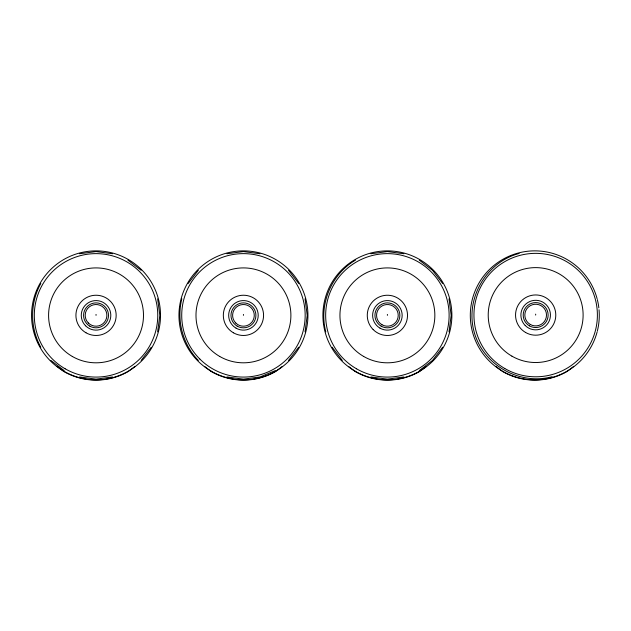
<?xml version="1.0" encoding="UTF-8"?>
<svg xmlns="http://www.w3.org/2000/svg" width="631" height="631" viewBox="0 0 631 631"><rect width="100%" height="100%" fill="white"/><g stroke="black" fill="none" stroke-linecap="round" stroke-linejoin="round"><path stroke-width="0.95" d="M157.647 331.867L159.824 315.358L157.647 298.849M181.831 298.849C176.388 320.635 182.73 344.313 198.339 360.459M305.049 331.867L307.226 315.358L305.049 298.849M449.004 331.867L451.173 315.358L449.004 298.849M40.802 283.461C29.902 303.101 29.902 327.607 40.802 347.247M188.204 283.461L198.339 270.257M141.139 360.459L151.274 347.247M288.548 360.459L298.684 347.247M442.631 347.247L432.495 360.459L419.284 370.594M134.963 366.366L128.282 371.493A64.488 64.488 0 0 1 63.794 371.493L57.113 366.366M355.498 260.122C331.157 274.351 318.639 304.584 325.785 331.867M282.365 366.366L275.684 371.493A64.488 64.488 0 0 1 211.196 371.493L204.523 366.366M426.311 366.366L419.639 371.493A64.488 64.488 0 0 1 355.15 371.493L348.47 366.366M573.721 366.366L567.04 371.493A64.488 64.488 0 0 1 502.552 371.493L495.871 366.366M519.155 253.465C486.13 262.094 465.015 298.66 474.055 331.583C482.683 364.608 519.258 385.722 552.172 376.683M275.337 370.594L259.948 376.967L243.44 379.136L226.931 376.967M79.53 253.749L96.038 251.572L112.547 253.749M226.931 253.749L243.44 251.572L259.948 253.749M370.886 253.749L387.395 251.572L403.903 253.749M112.547 376.967L96.038 379.136L79.53 376.967M403.903 376.967L387.395 379.136L370.886 376.967M419.284 260.122L432.495 270.257L442.631 283.461M127.927 260.122L141.139 270.257M50.937 360.459L64.149 370.594M288.548 270.257L298.684 283.461M332.158 347.247L342.294 360.459M535.664 314.128L535.664 315.074M387.395 314.412L387.395 315.358M243.44 314.412L243.44 315.358M96.038 314.412L96.038 315.358M599.04 309.75A64.488 64.488 0 0 1 597.32 331.149M597.092 332.048A64.488 64.488 0 0 1 497.804 368.181A64.488 64.488 0 0 1 497.804 262.528A64.488 64.488 0 0 1 597.092 298.668M597.32 299.567A64.488 64.488 0 0 1 598.851 307.873M63.794 371.202A64.488 64.488 0 0 0 160.526 315.358A64.488 64.488 0 0 0 63.794 259.507A64.488 64.488 0 0 0 63.794 371.202M85.982 332.774A20.113 20.113 0 0 0 116.159 315.358A20.113 20.113 0 0 0 85.982 297.935A20.113 20.113 0 0 0 85.982 332.774M85.595 325.801A14.765 14.765 0 0 0 110.307 319.176A14.765 14.765 0 0 0 92.221 301.09A14.765 14.765 0 0 0 85.595 325.801M88.379 323.017A10.83 10.83 0 0 0 106.505 318.158A10.83 10.83 0 0 0 93.238 304.891A10.83 10.83 0 0 0 88.379 323.017M89.807 326.148A12.462 12.462 0 0 0 108.5 315.358A12.462 12.462 0 0 0 89.807 304.56A12.462 12.462 0 0 0 89.807 326.148M65.174 368.812A61.72 61.72 0 0 0 157.758 315.358A61.72 61.72 0 0 0 65.174 261.904A61.72 61.72 0 0 0 65.174 368.812M72.313 356.452A47.451 47.451 0 0 0 143.489 315.358A47.451 47.451 0 0 0 72.313 274.264A47.451 47.451 0 0 0 72.313 356.452M525.607 332.49A20.113 20.113 0 0 0 555.785 315.074A20.113 20.113 0 0 0 525.607 297.651A20.113 20.113 0 0 0 525.607 332.49M525.221 325.517A14.765 14.765 0 0 0 549.932 318.892A14.765 14.765 0 0 0 531.846 300.806A14.765 14.765 0 0 0 525.221 325.517M530.253 324.452A10.83 10.83 0 0 0 546.501 315.074A10.83 10.83 0 0 0 530.253 305.688A10.83 10.83 0 0 0 530.253 324.452M529.433 325.864A12.462 12.462 0 0 0 548.134 315.074A12.462 12.462 0 0 0 529.433 304.276A12.462 12.462 0 0 0 529.433 325.864M504.808 368.528A61.72 61.72 0 0 0 597.391 315.074A61.72 61.72 0 0 0 504.808 261.62A61.72 61.72 0 0 0 504.808 368.528M511.938 356.16A47.451 47.451 0 0 0 583.115 315.074A47.451 47.451 0 0 0 511.938 273.98A47.451 47.451 0 0 0 511.938 356.16M373.166 329.579A20.113 20.113 0 0 0 406.821 320.564A20.113 20.113 0 0 0 382.189 295.923A20.113 20.113 0 0 0 373.166 329.579M380.012 328.144A14.765 14.765 0 0 0 402.16 315.358A14.765 14.765 0 0 0 380.012 302.565A14.765 14.765 0 0 0 380.012 328.144M381.976 324.736A10.83 10.83 0 0 0 398.224 315.358A10.83 10.83 0 0 0 381.976 305.972A10.83 10.83 0 0 0 381.976 324.736M381.163 326.148A12.462 12.462 0 0 0 399.857 315.358A12.462 12.462 0 0 0 381.163 304.56A12.462 12.462 0 0 0 381.163 326.148M356.531 368.812A61.72 61.72 0 0 0 449.114 315.358A61.72 61.72 0 0 0 356.531 261.904A61.72 61.72 0 0 0 356.531 368.812M363.669 356.452A47.451 47.451 0 0 0 434.846 315.358A47.451 47.451 0 0 0 363.669 274.264A47.451 47.451 0 0 0 363.669 356.452M355.15 371.202A64.488 64.488 0 0 0 451.883 315.358A64.488 64.488 0 0 0 355.15 259.507A64.488 64.488 0 0 0 355.15 371.202M211.196 371.202A64.488 64.488 0 0 0 307.936 315.358A64.488 64.488 0 0 0 211.196 259.507A64.488 64.488 0 0 0 211.196 371.202M233.383 332.774A20.113 20.113 0 0 0 263.561 315.358A20.113 20.113 0 0 0 233.383 297.935A20.113 20.113 0 0 0 233.383 332.774M236.057 328.144A14.765 14.765 0 0 0 258.213 315.358A14.765 14.765 0 0 0 236.057 302.565A14.765 14.765 0 0 0 236.057 328.144M235.781 323.017A10.83 10.83 0 0 0 253.907 318.158A10.83 10.83 0 0 0 240.64 304.891A10.83 10.83 0 0 0 235.781 323.017M237.209 326.148A12.462 12.462 0 0 0 255.91 315.358A12.462 12.462 0 0 0 237.209 304.56A12.462 12.462 0 0 0 237.209 326.148M199.798 359A61.72 61.72 0 0 0 303.061 331.33A61.72 61.72 0 0 0 227.468 255.736A61.72 61.72 0 0 0 199.798 359M219.714 356.452A47.451 47.451 0 0 0 290.891 315.358A47.451 47.451 0 0 0 219.714 274.264A47.451 47.451 0 0 0 219.714 356.452"/></g></svg>
